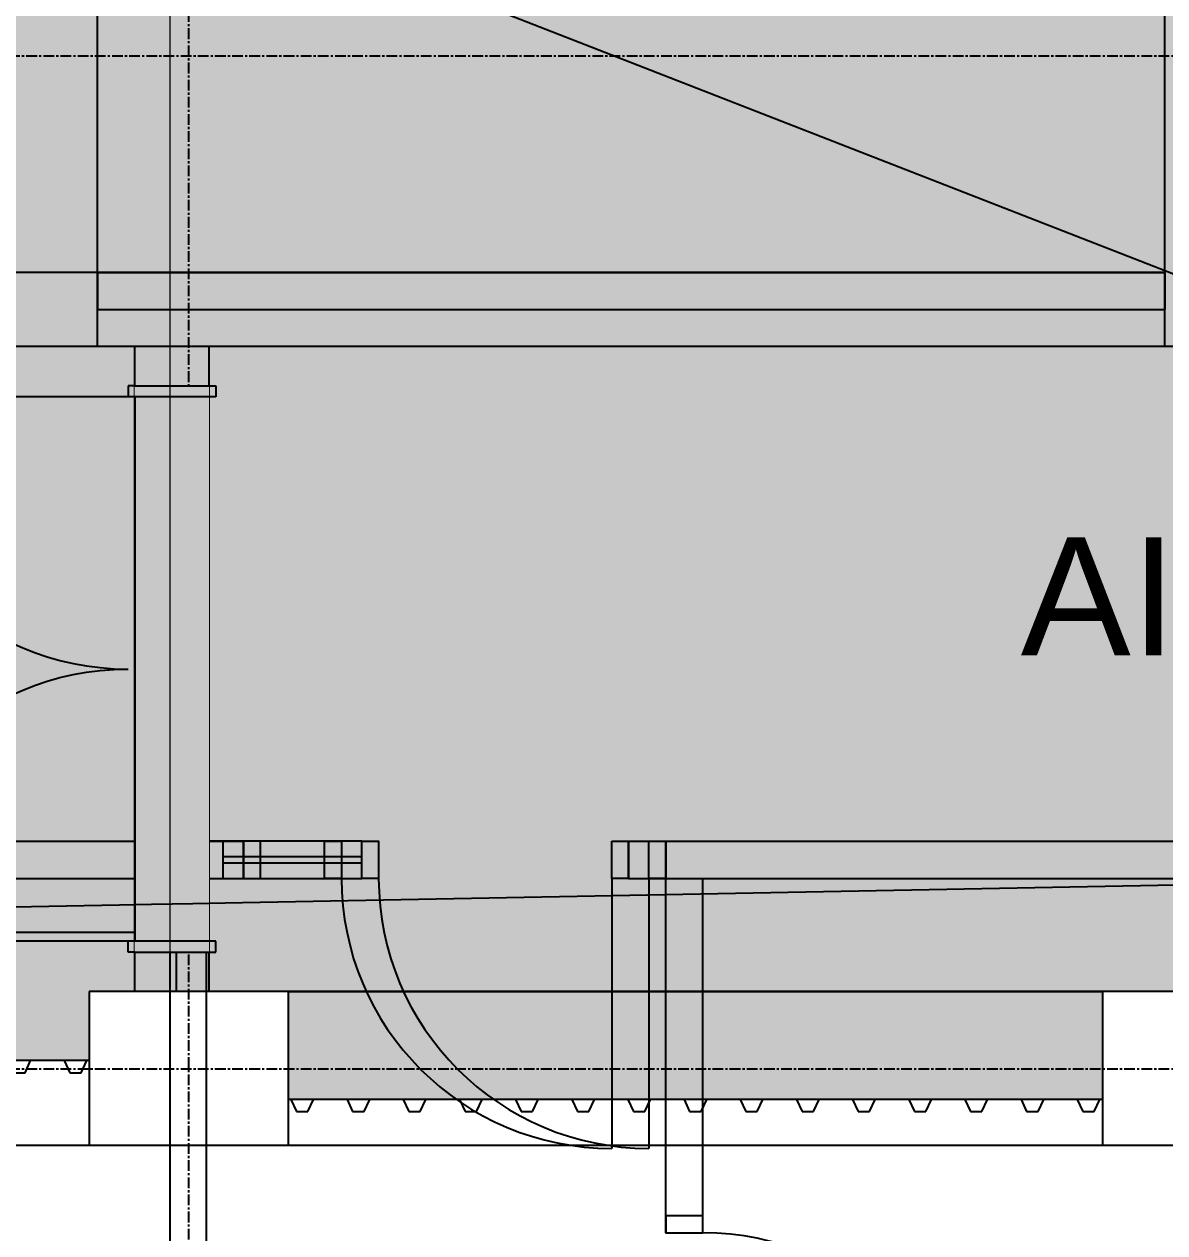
# Model space of a CAD drawing. Header units: millimetres. Extents: x -27283 to 30143, y -18440 to 22926.
# Drawn here: x 2980 to 6357, y -5709 to -2129 of the extents above; entities that cross this region are included whole.
import ezdxf
from ezdxf.enums import TextEntityAlignment as Align

# ---------------------------------------------------------------- set-up
doc = ezdxf.new("R2010")
doc.units = ezdxf.units.MM
doc.set_wipeout_variables(frame=1)
doc.linetypes.add('PCENTRE', pattern=[50.8, 31.75, -6.35, 6.35, -6.35])
doc.linetypes.add('PCENTRE2', pattern=[28.575, 19.05, -3.175, 3.175, -3.175])
for name, color, linetype in [('11th Floor - Structural Members', 7, 'Continuous'), ('11th Floor - Walls', 7, 'Continuous'), ('Boundaries_and_building_grids', 140, 'PCENTRE2'), ('Lift Motor Room Roof - Hatch', 7, 'Continuous'), ('Lift Motor Room Roof - Roofs', 7, 'Continuous'), ('Lift Motor Room Roof - Structural Members', 7, 'Continuous'), ('Lift Motor Room Roof - Walls', 7, 'Continuous'), ('Roof - General', 7, 'Continuous'), ('Roof - Structural Members', 7, 'Continuous'), ('Roof - Text and Leaders', 7, 'Continuous'), ('Roof - Walls', 7, 'Continuous'), ('Sixth Floor - Doors Windows and Openings', 7, 'Continuous'), ('Sixth Floor - General', 7, 'Continuous'), ('Sixth Floor - Structural Members', 7, 'Continuous'), ('Sixth Floor - Walls', 7, 'Continuous'), ('Tenth Floor - Doors Windows and Openings', 7, 'Continuous'), ('Tenth Floor - Structural Members', 7, 'Continuous'), ('Tenth Floor - Walls', 7, 'Continuous')]:
    doc.layers.add(name, color=color, linetype=linetype)
doc.styles.add('_ArchAttributes', font='arial.ttf')
doc.styles.add('Arial1', font='arial.ttf')
pattern_1 = [(45, (-3357.2, 4224.77), (-168.38, 168.38), []), (45, (-3244.94, 4224.77), (-168.38, 168.38), [])]
pattern_2 = [(90, (0, 0), (-25, 2e-15), [0.25, -199.75]), (90, (0.98, 2.5), (-25, 2e-15), [0.25, -199.75]), (90, (1.955, 5), (-25, 2e-15), [0.25, -199.75]), (90, (2.917, 7.5), (-25, 2e-15), [0.25, -199.75]), (90, (3.862, 10), (-25, 2e-15), [0.25, -199.75]), (90, (4.782, 12.5), (-25, 2e-15), [0.25, -199.75]), (90, (5.675, 15), (-25, 2e-15), [0.25, -199.75]), (90, (6.53, 17.5), (-25, 2e-15), [0.25, -199.75]), (90, (7.348, 20), (-25, 2e-15), [0.25, -199.75]), (90, (8.117, 22.5), (-25, 2e-15), [0.25, -199.75]), (90, (8.84, 25), (-25, 2e-15), [0.25, -199.75]), (90, (9.505, 27.5), (-25, 2e-15), [0.25, -199.75]), (90, (10.113, 30), (-25, 2e-15), [0.25, -199.75]), (90, (10.658, 32.5), (-25, 2e-15), [0.25, -199.75]), (90, (11.137, 35), (-25, 2e-15), [0.25, -199.75]), (90, (11.547, 37.5), (-25, 2e-15), [0.25, -199.75]), (90, (11.887, 40), (-25, 2e-15), [0.25, -199.75]), (90, (12.155, 42.5), (-25, 2e-15), [0.25, -199.75]), (90, (12.345, 45), (-25, 2e-15), [0.25, -199.75]), (90, (12.463, 47.5), (-25, 2e-15), [0.25, -199.75]), (90, (12.5, 50), (-25, 2e-15), [0.25, -199.75]), (90, (0.98, 97.5), (-25, 2e-15), [0.25, -199.75]), (90, (1.955, 95), (-25, 2e-15), [0.25, -199.75]), (90, (2.917, 92.5), (-25, 2e-15), [0.25, -199.75]), (90, (3.862, 90), (-25, 2e-15), [0.25, -199.75]), (90, (4.782, 87.5), (-25, 2e-15), [0.25, -199.75]), (90, (5.675, 85), (-25, 2e-15), [0.25, -199.75]), (90, (6.53, 82.5), (-25, 2e-15), [0.25, -199.75]), (90, (7.348, 80), (-25, 2e-15), [0.25, -199.75]), (90, (8.117, 77.5), (-25, 2e-15), [0.25, -199.75]), (90, (8.84, 75), (-25, 2e-15), [0.25, -199.75]), (90, (9.505, 72.5), (-25, 2e-15), [0.25, -199.75]), (90, (10.113, 70), (-25, 2e-15), [0.25, -199.75]), (90, (10.658, 67.5), (-25, 2e-15), [0.25, -199.75]), (90, (11.137, 65), (-25, 2e-15), [0.25, -199.75]), (90, (11.547, 62.5), (-25, 2e-15), [0.25, -199.75]), (90, (11.887, 60), (-25, 2e-15), [0.25, -199.75]), (90, (12.155, 57.5), (-25, 2e-15), [0.25, -199.75]), (90, (12.345, 55), (-25, 2e-15), [0.25, -199.75]), (90, (12.463, 52.5), (-25, 2e-15), [0.25, -199.75]), (90, (-0.98, 102.5), (-25, 2e-15), [0.25, -199.75]), (90, (-1.955, 105), (-25, 2e-15), [0.25, -199.75]), (90, (-2.917, 107.5), (-25, 2e-15), [0.25, -199.75]), (90, (-3.862, 110), (-25, 2e-15), [0.25, -199.75]), (90, (-4.782, 112.5), (-25, 2e-15), [0.25, -199.75]), (90, (-5.675, 115), (-25, 2e-15), [0.25, -199.75]), (90, (-6.53, 117.5), (-25, 2e-15), [0.25, -199.75]), (90, (-7.348, 120), (-25, 2e-15), [0.25, -199.75]), (90, (-8.117, 122.5), (-25, 2e-15), [0.25, -199.75]), (90, (-8.84, 125), (-25, 2e-15), [0.25, -199.75]), (90, (-9.505, 127.5), (-25, 2e-15), [0.25, -199.75]), (90, (-10.113, 130), (-25, 2e-15), [0.25, -199.75]), (90, (-10.658, 132.5), (-25, 2e-15), [0.25, -199.75]), (90, (-11.137, 135), (-25, 2e-15), [0.25, -199.75]), (90, (-11.547, 137.5), (-25, 2e-15), [0.25, -199.75]), (90, (-11.887, 140), (-25, 2e-15), [0.25, -199.75]), (90, (-12.155, 142.5), (-25, 2e-15), [0.25, -199.75]), (90, (-12.345, 145), (-25, 2e-15), [0.25, -199.75]), (90, (-12.463, 147.5), (-25, 2e-15), [0.25, -199.75]), (90, (-12.5, 150), (-25, 2e-15), [0.25, -199.75]), (90, (-0.98, 197.5), (-25, 2e-15), [0.25, -199.75]), (90, (-1.955, 195), (-25, 2e-15), [0.25, -199.75]), (90, (-2.917, 192.5), (-25, 2e-15), [0.25, -199.75]), (90, (-3.862, 190), (-25, 2e-15), [0.25, -199.75]), (90, (-4.782, 187.5), (-25, 2e-15), [0.25, -199.75]), (90, (-5.675, 185), (-25, 2e-15), [0.25, -199.75]), (90, (-6.53, 182.5), (-25, 2e-15), [0.25, -199.75]), (90, (-7.348, 180), (-25, 2e-15), [0.25, -199.75]), (90, (-8.117, 177.5), (-25, 2e-15), [0.25, -199.75]), (90, (-8.84, 175), (-25, 2e-15), [0.25, -199.75]), (90, (-9.505, 172.5), (-25, 2e-15), [0.25, -199.75]), (90, (-10.113, 170), (-25, 2e-15), [0.25, -199.75]), (90, (-10.658, 167.5), (-25, 2e-15), [0.25, -199.75]), (90, (-11.137, 165), (-25, 2e-15), [0.25, -199.75]), (90, (-11.547, 162.5), (-25, 2e-15), [0.25, -199.75]), (90, (-11.887, 160), (-25, 2e-15), [0.25, -199.75]), (90, (-12.155, 157.5), (-25, 2e-15), [0.25, -199.75]), (90, (-12.345, 155), (-25, 2e-15), [0.25, -199.75]), (90, (-12.463, 152.5), (-25, 2e-15), [0.25, -199.75]), (90, (0, 100), (-25, 2e-15), [0.25, -199.75])]

# ---------------------------------------------------------------- blocks, each defined once
blk = doc.blocks.new('Door1')
at = {"layer": 'Roof - General', "color": 2, "linetype": 'Continuous', "lineweight": -3}
for p, q in [((-20, 838.5), (-20, 806.5)), ((240, 838.5), (240, 806.5)), ((-20, 806.5), (-826.5, 806.5)), ((-20, -806.5), (-826.5, -806.5)), ((-20, -838.5), (-20, -806.5)), ((240, -838.5), (240, -806.5))]:
    blk.add_line(p, q, dxfattribs=at)
blk.add_arc((-20, 806.5), 806.5, 180, 270, dxfattribs=at)
at = {"layer": 'Roof - General', "color": 2, "linetype": 'Continuous', "lineweight": -3, "extrusion": (0, 0, -1)}
blk.add_arc((20, -806.5), 806.5, 0, 90, dxfattribs=at)
at = {"layer": 'Roof - General', "color": 3, "linetype": 'Continuous', "lineweight": -3, "style": '_ArchAttributes', "flags": 1}
for tag, p in [('Elevation Symbol', (110, 0)), ('Head Height', (110, 0)), ('Reference', (111.5, 0, 286)), ('Height', (110, 0)), ('Width', (110, 0)), ('Type', (110, 0))]:
    blk.add_attdef(tag, text='', height=50, dxfattribs=at).set_placement(p, align=Align.MIDDLE_CENTER)
at = {"color": 9, "linetype": 'Continuous', "lineweight": -3}
blk.add_wipeout([(0, 838.5), (0, -838.5), (220, -838.5), (220, 838.5)], dxfattribs=at).dxf.layer = 'Roof - General'
at = {"linetype": 'Continuous', "lineweight": -3}
h = blk.add_hatch(dxfattribs=at)
h.set_pattern_fill('ANSI32', color=12, scale=25)
h.set_pattern_definition(pattern_1)
h.paths.add_polyline_path([(220, 838.5), (0, 838.5), (0, 838.5)])
h = blk.add_hatch(dxfattribs=at)
h.set_pattern_fill('ANSI32', color=12, scale=25)
h.set_pattern_definition(pattern_1)
h.paths.add_polyline_path([(220, -838.5), (0, -838.5), (0, -838.5)])
at = {"layer": 'Roof - General', "color": 2, "linetype": 'Continuous', "lineweight": -3}
for p, q in [((0, 838.5), (-20, 838.5)), ((220, 838.5), (240, 838.5)), ((240, 806.5), (-20, 806.5)), ((240, -806.5), (-20, -806.5)), ((0, -838.5), (-20, -838.5)), ((220, -838.5), (240, -838.5))]:
    blk.add_line(p, q, dxfattribs=at)
at = {"layer": 'Roof - General', "color": 3, "linetype": 'Continuous', "lineweight": -3}
for p, q in [((0, 838.5), (220, 838.5)), ((0, -838.5), (220, -838.5))]:
    blk.add_line(p, q, dxfattribs=at)
at = {"layer": 'Roof - General', "color": 1, "linetype": 'Continuous', "lineweight": -3}
blk.add_line((0, 806.5), (0, -806.5), dxfattribs=at)

msp = doc.modelspace()

# ---------------------------------------------------------------- hatches: boundary and pattern name
at = {"layer": 'Lift Motor Room Roof - Hatch', "linetype": 'Continuous', "lineweight": -3}
h = msp.add_hatch(dxfattribs=at)
h.set_pattern_fill('GENERAL', color=8, scale=25, style=0)
h.set_pattern_definition(pattern_2)
h.paths.add_polyline_path([(-5237.8, -5199.3), (-5237.8, -4994.3), (-5495.3, -4994.3), (-5495.3, -4819.3), (3429.7, -4819.3), (3429.7, -4994.3), (3172.2, -4994.3), (3172.2, -5199.3), (762.2, -5199.3), (762.2, -4994.3), (172.2, -4994.3), (172.2, -5199.3), (-2237.8, -5199.3), (-2237.8, -4994.3), (-2827.8, -4994.3), (-2827.8, -5199.3)])
h = msp.add_hatch(dxfattribs=at)
h.set_pattern_fill('GENERAL', color=8, scale=25, style=0)
h.set_pattern_definition(pattern_2)
h.paths.add_polyline_path([(3762.2, -4994.3), (3762.2, -5314.3), (6172.2, -5314.3), (6172.2, -4994.3)])

# ---------------------------------------------------------------- linework, layer by layer
at = {"layer": '11th Floor - Structural Members', "color": 5, "linetype": 'Continuous'}
for q in [(3197.2, 3135.7, 37950), (2977.2, -3084.3, 37950)]:
    msp.add_line((3197.2, -3084.3, 37950), q, dxfattribs=at)
at = {"layer": '11th Floor - Structural Members', "color": 5, "linetype": 'Continuous', "lineweight": -3, "elevation": 37950}
msp.add_lwpolyline([(6357.2, -3084.3), (6357.2, 3135.7), (6577.2, 3135.7), (6577.2, -3084.3)], close=True, dxfattribs=at)
at = {"layer": '11th Floor - Walls', "color": 2, "linetype": 'Continuous', "elevation": 37950}
for points in [[(3197.2, -2864.3), (3197.2, -2974.3), (6357.2, -2974.3)], [(3197.2, -2864.3), (6357.2, -2864.3), (6357.2, -2974.3)]]:
    msp.add_lwpolyline(points, dxfattribs=at)
at = {"layer": 'Boundaries_and_building_grids', "color": 140, "linetype": 'PCENTRE', "lineweight": -3}
for p, q in [((3467.2, -11774.3), (3467.2, 11825.7)), ((25217.2, -2224.3), (-27282.8, -2224.3)), ((25217.2, -5224.3), (-27282.8, -5224.3))]:
    msp.add_line(p, q, dxfattribs=at)
at = {"layer": 'Lift Motor Room Roof - Roofs', "color": 1, "linetype": 'Continuous', "lineweight": -3}
msp.add_line((-1032.8, 25.7, 46830), (10802.2, -4594.3, 46830), dxfattribs=at)
at = {"layer": 'Lift Motor Room Roof - Roofs', "color": 3, "linetype": 'Continuous', "lineweight": -3}
for p, q in [((3429.7, -4819.3, 46830), (-5495.3, -4819.3, 46830)), ((3429.7, -4819.3, 46830), (3429.7, -4994.3, 46830)), ((12257.2, -4994.3, 46830), (3429.7, -4994.3, 46830))]:
    msp.add_line(p, q, dxfattribs=at)
at = {"layer": 'Lift Motor Room Roof - Roofs', "color": 4, "linetype": 'Continuous', "lineweight": -3}
for p, q in [((3172.2, -5199.3, 46830), (762.2, -5199.3, 46830)), ((6172.2, -5314.3, 46830), (3762.2, -5314.3, 46830))]:
    msp.add_line(p, q, dxfattribs=at)
at = {"layer": 'Lift Motor Room Roof - Structural Members', "color": 5, "linetype": 'Continuous', "lineweight": -3, "elevation": 46830}
for points in [[(3172.2, -4994.3), (3172.2, -5449.3), (3762.2, -5449.3), (3762.2, -4994.3)], [(6172.2, -4994.3), (6172.2, -5449.3), (6762.2, -5449.3), (6762.2, -4994.3)]]:
    msp.add_lwpolyline(points, close=True, dxfattribs=at)
at = {"layer": 'Lift Motor Room Roof - Walls', "color": 1, "linetype": 'Continuous'}
for p, q in [((2982.1, -5235.2, 46830), (2998.5, -5199.3, 46830)), ((3097.9, -5199.3, 46830), (2998.5, -5199.3, 46830)), ((3097.9, -5199.3, 46830), (3114.4, -5235.2, 46830)), ((3148.4, -5235.2, 46830), (3164.9, -5199.3, 46830)), ((3172.2, -5199.3, 46830), (3164.9, -5199.3, 46830)), ((2948.1, -5235.2, 46830), (2982.1, -5235.2, 46830)), ((3114.4, -5235.2, 46830), (3148.4, -5235.2, 46830)), ((3769.5, -5314.3, 46830), (3762.2, -5314.3, 46830)), ((3769.5, -5314.3, 46830), (3786, -5350.2, 46830)), ((3820, -5350.2, 46830), (3836.4, -5314.3, 46830)), ((3935.8, -5314.3, 46830), (3836.4, -5314.3, 46830)), ((3935.8, -5314.3, 46830), (3952.3, -5350.2, 46830)), ((3986.3, -5350.2, 46830), (4002.8, -5314.3, 46830)), ((4102.2, -5314.3, 46830), (4002.8, -5314.3, 46830)), ((4102.2, -5314.3, 46830), (4118.6, -5350.2, 46830)), ((4152.6, -5350.2, 46830), (4169.1, -5314.3, 46830)), ((4268.5, -5314.3, 46830), (4169.1, -5314.3, 46830)), ((4268.5, -5314.3, 46830), (4285, -5350.2, 46830)), ((4318.9, -5350.2, 46830), (4335.4, -5314.3, 46830)), ((4434.8, -5314.3, 46830), (4335.4, -5314.3, 46830)), ((4434.8, -5314.3, 46830), (4451.3, -5350.2, 46830)), ((4485.2, -5350.2, 46830), (4501.7, -5314.3, 46830)), ((4601.1, -5314.3, 46830), (4501.7, -5314.3, 46830)), ((4601.1, -5314.3, 46830), (4617.6, -5350.2, 46830)), ((4651.5, -5350.2, 46830), (4668, -5314.3, 46830)), ((4767.4, -5314.3, 46830), (4668, -5314.3, 46830)), ((4767.4, -5314.3, 46830), (4783.9, -5350.2, 46830)), ((4817.8, -5350.2, 46830), (4834.3, -5314.3, 46830)), ((4933.7, -5314.3, 46830), (4834.3, -5314.3, 46830)), ((4933.7, -5314.3, 46830), (4950.2, -5350.2, 46830)), ((4984.2, -5350.2, 46830), (5000.7, -5314.3, 46830)), ((5100.1, -5314.3, 46830), (5000.7, -5314.3, 46830)), ((5100.1, -5314.3, 46830), (5116.5, -5350.2, 46830)), ((5150.5, -5350.2, 46830), (5167, -5314.3, 46830)), ((5266.4, -5314.3, 46830), (5167, -5314.3, 46830)), ((5266.4, -5314.3, 46830), (5282.9, -5350.2, 46830)), ((5316.8, -5350.2, 46830), (5333.3, -5314.3, 46830)), ((5432.7, -5314.3, 46830), (5333.3, -5314.3, 46830)), ((5432.7, -5314.3, 46830), (5449.2, -5350.2, 46830)), ((5483.1, -5350.2, 46830), (5499.6, -5314.3, 46830)), ((5599, -5314.3, 46830), (5499.6, -5314.3, 46830)), ((5599, -5314.3, 46830), (5615.5, -5350.2, 46830)), ((5649.4, -5350.2, 46830), (5665.9, -5314.3, 46830)), ((5765.3, -5314.3, 46830), (5665.9, -5314.3, 46830)), ((5765.3, -5314.3, 46830), (5781.8, -5350.2, 46830)), ((5815.7, -5350.2, 46830), (5832.2, -5314.3, 46830)), ((5931.6, -5314.3, 46830), (5832.2, -5314.3, 46830)), ((5931.6, -5314.3, 46830), (5948.1, -5350.2, 46830)), ((5982.1, -5350.2, 46830), (5998.5, -5314.3, 46830)), ((6097.9, -5314.3, 46830), (5998.5, -5314.3, 46830)), ((6097.9, -5314.3, 46830), (6114.4, -5350.2, 46830)), ((6148.4, -5350.2, 46830), (6164.9, -5314.3, 46830)), ((6172.2, -5314.3, 46830), (6164.9, -5314.3, 46830)), ((3786, -5350.2, 46830), (3820, -5350.2, 46830)), ((3952.3, -5350.2, 46830), (3986.3, -5350.2, 46830)), ((4118.6, -5350.2, 46830), (4152.6, -5350.2, 46830)), ((4285, -5350.2, 46830), (4318.9, -5350.2, 46830)), ((4451.3, -5350.2, 46830), (4485.2, -5350.2, 46830)), ((4617.6, -5350.2, 46830), (4651.5, -5350.2, 46830)), ((4783.9, -5350.2, 46830), (4817.8, -5350.2, 46830)), ((4950.2, -5350.2, 46830), (4984.2, -5350.2, 46830)), ((5116.5, -5350.2, 46830), (5150.5, -5350.2, 46830)), ((5282.9, -5350.2, 46830), (5316.8, -5350.2, 46830)), ((5449.2, -5350.2, 46830), (5483.1, -5350.2, 46830)), ((5615.5, -5350.2, 46830), (5649.4, -5350.2, 46830)), ((5781.8, -5350.2, 46830), (5815.7, -5350.2, 46830)), ((5948.1, -5350.2, 46830), (5982.1, -5350.2, 46830)), ((6114.4, -5350.2, 46830), (6148.4, -5350.2, 46830))]:
    msp.add_line(p, q, dxfattribs=at)
at = {"layer": 'Lift Motor Room Roof - Walls', "color": 2, "linetype": 'Continuous', "elevation": 46830}
msp.add_lwpolyline([(-14777.8, 5500.7), (-14777.8, -5449.3), (12712.2, -5449.3), (12712.2, 5500.7)], close=True, dxfattribs=at)
at = {"layer": 'Roof - Structural Members', "color": 5, "linetype": 'Continuous', "lineweight": -3, "elevation": 42250}
for points in [[(3172.2, -4994.3), (3172.2, -5449.3), (3762.2, -5449.3), (3762.2, -4994.3)], [(6172.2, -4994.3), (6172.2, -5449.3), (6762.2, -5449.3), (6762.2, -4994.3)]]:
    msp.add_lwpolyline(points, close=True, dxfattribs=at)
at = {"layer": 'Roof - Walls', "color": 3, "linetype": 'Continuous', "lineweight": -3}
for p, q in [((6357.2, -2864.3, 42250), (-5042.8, -2864.3, 42250)), ((6577.2, -3084.3, 42250), (-5372.8, -3084.3, 42250))]:
    msp.add_line(p, q, dxfattribs=at)
at = {"layer": 'Roof - Walls', "color": 3, "linetype": 'Continuous'}
for p, q in [((3307.2, -4994.3, 42250), (3307.2, -3084.3, 42250)), ((3527.2, -4994.3, 42250), (3527.2, -3084.3, 42250)), ((3762.2, -4994.3, 42250), (6172.2, -4994.3, 42250)), ((6172.2, -5314.3, 42250), (3762.2, -5314.3, 42250))]:
    msp.add_line(p, q, dxfattribs=at)
at = {"layer": 'Roof - Walls', "color": 1, "linetype": 'Continuous'}
for p, q in [((3769.5, -5314.3, 42250), (3762.2, -5314.3, 42250)), ((3769.5, -5314.3, 42250), (3786, -5350.2, 42250)), ((3820, -5350.2, 42250), (3836.4, -5314.3, 42250)), ((3935.8, -5314.3, 42250), (3836.4, -5314.3, 42250)), ((3935.8, -5314.3, 42250), (3952.3, -5350.2, 42250)), ((3986.3, -5350.2, 42250), (4002.8, -5314.3, 42250)), ((4102.2, -5314.3, 42250), (4002.8, -5314.3, 42250)), ((4102.2, -5314.3, 42250), (4118.6, -5350.2, 42250)), ((4152.6, -5350.2, 42250), (4169.1, -5314.3, 42250)), ((4268.5, -5314.3, 42250), (4169.1, -5314.3, 42250)), ((4268.5, -5314.3, 42250), (4285, -5350.2, 42250)), ((4318.9, -5350.2, 42250), (4335.4, -5314.3, 42250)), ((4434.8, -5314.3, 42250), (4335.4, -5314.3, 42250)), ((4434.8, -5314.3, 42250), (4451.3, -5350.2, 42250)), ((4485.2, -5350.2, 42250), (4501.7, -5314.3, 42250)), ((4601.1, -5314.3, 42250), (4501.7, -5314.3, 42250)), ((4601.1, -5314.3, 42250), (4617.6, -5350.2, 42250)), ((4651.5, -5350.2, 42250), (4668, -5314.3, 42250)), ((4767.4, -5314.3, 42250), (4668, -5314.3, 42250)), ((4767.4, -5314.3, 42250), (4783.9, -5350.2, 42250)), ((4817.8, -5350.2, 42250), (4834.3, -5314.3, 42250)), ((4933.7, -5314.3, 42250), (4834.3, -5314.3, 42250)), ((4933.7, -5314.3, 42250), (4950.2, -5350.2, 42250)), ((4984.2, -5350.2, 42250), (5000.7, -5314.3, 42250)), ((5100.1, -5314.3, 42250), (5000.7, -5314.3, 42250)), ((5100.1, -5314.3, 42250), (5116.5, -5350.2, 42250)), ((5150.5, -5350.2, 42250), (5167, -5314.3, 42250)), ((5266.4, -5314.3, 42250), (5167, -5314.3, 42250)), ((5266.4, -5314.3, 42250), (5282.9, -5350.2, 42250)), ((5316.8, -5350.2, 42250), (5333.3, -5314.3, 42250)), ((5432.7, -5314.3, 42250), (5333.3, -5314.3, 42250)), ((5432.7, -5314.3, 42250), (5449.2, -5350.2, 42250)), ((5483.1, -5350.2, 42250), (5499.6, -5314.3, 42250)), ((5599, -5314.3, 42250), (5499.6, -5314.3, 42250)), ((5599, -5314.3, 42250), (5615.5, -5350.2, 42250)), ((5649.4, -5350.2, 42250), (5665.9, -5314.3, 42250)), ((5765.3, -5314.3, 42250), (5665.9, -5314.3, 42250)), ((5765.3, -5314.3, 42250), (5781.8, -5350.2, 42250)), ((5815.7, -5350.2, 42250), (5832.2, -5314.3, 42250)), ((5931.6, -5314.3, 42250), (5832.2, -5314.3, 42250)), ((5931.6, -5314.3, 42250), (5948.1, -5350.2, 42250)), ((5982.1, -5350.2, 42250), (5998.5, -5314.3, 42250)), ((6097.9, -5314.3, 42250), (5998.5, -5314.3, 42250)), ((6097.9, -5314.3, 42250), (6114.4, -5350.2, 42250)), ((6148.4, -5350.2, 42250), (6164.9, -5314.3, 42250)), ((6172.2, -5314.3, 42250), (6164.9, -5314.3, 42250)), ((3786, -5350.2, 42250), (3820, -5350.2, 42250)), ((3952.3, -5350.2, 42250), (3986.3, -5350.2, 42250)), ((4118.6, -5350.2, 42250), (4152.6, -5350.2, 42250)), ((4285, -5350.2, 42250), (4318.9, -5350.2, 42250)), ((4451.3, -5350.2, 42250), (4485.2, -5350.2, 42250)), ((4617.6, -5350.2, 42250), (4651.5, -5350.2, 42250)), ((4783.9, -5350.2, 42250), (4817.8, -5350.2, 42250)), ((4950.2, -5350.2, 42250), (4984.2, -5350.2, 42250)), ((5116.5, -5350.2, 42250), (5150.5, -5350.2, 42250)), ((5282.9, -5350.2, 42250), (5316.8, -5350.2, 42250)), ((5449.2, -5350.2, 42250), (5483.1, -5350.2, 42250)), ((5615.5, -5350.2, 42250), (5649.4, -5350.2, 42250)), ((5781.8, -5350.2, 42250), (5815.7, -5350.2, 42250)), ((5948.1, -5350.2, 42250), (5982.1, -5350.2, 42250)), ((6114.4, -5350.2, 42250), (6148.4, -5350.2, 42250))]:
    msp.add_line(p, q, dxfattribs=at)
at = {"layer": 'Sixth Floor - Doors Windows and Openings', "color": 1, "linetype": 'Continuous', "lineweight": -3}
for p, q in [((3979.3, -4549.3, 20700), (3679.3, -4549.3, 20700)), ((3679.3, -4594.3, 20700), (3979.3, -4594.3, 20700)), ((3979.3, -4614.3, 20700), (3679.3, -4614.3, 20700)), ((3679.3, -4659.3, 20700), (3979.3, -4659.3, 20700)), ((4829.3, -4659.3, 20700), (4829.3, -5459.3, 20700))]:
    msp.add_line(p, q, dxfattribs=at)
at = {"layer": 'Sixth Floor - Doors Windows and Openings', "color": 1, "linetype": 'Continuous', "lineweight": -3, "elevation": 20700}
for points in [[(3679.3, -4659.3), (3679.3, -4549.3), (3629.3, -4549.3), (3629.3, -4659.3), (3679.3, -4659.3)], [(3979.3, -4549.3), (4029.3, -4549.3), (4029.3, -4659.3), (3979.3, -4659.3), (3979.3, -4549.3)], [(4829.3, -4549.3), (4879.3, -4549.3), (4879.3, -4659.3), (4829.3, -4659.3), (4829.3, -4549.3)]]:
    msp.add_lwpolyline(points, dxfattribs=at)
at = {"layer": 'Sixth Floor - Doors Windows and Openings', "color": 1, "linetype": 'Continuous', "lineweight": -3}
msp.add_arc((4829.3, -4659.3, 20700), 800, 180, 270, dxfattribs=at)
at = {"layer": 'Sixth Floor - Structural Members', "color": 5, "linetype": 'Continuous', "lineweight": -3}
for q in [(3197.2, 3135.7, 20700), (2977.2, -3084.3, 20700)]:
    msp.add_line((3197.2, -3084.3, 20700), q, dxfattribs=at)
at = {"layer": 'Sixth Floor - Structural Members', "color": 5, "linetype": 'Continuous', "lineweight": -3, "elevation": 20700}
msp.add_lwpolyline([(6357.2, -3084.3), (6357.2, 3135.7), (6577.2, 3135.7), (6577.2, -3084.3)], close=True, dxfattribs=at)
at = {"layer": 'Sixth Floor - Walls', "color": 3, "linetype": 'Continuous', "lineweight": -3}
for p, q in [((6357.2, -2864.3, 20700), (3197.2, -2864.3, 20700)), ((3197.2, -3084.3, 20700), (3197.2, -2864.3, 20700)), ((6357.2, -3084.3, 20700), (6357.2, -2864.3, 20700)), ((6357.2, -3084.3, 20700), (3197.2, -3084.3, 20700))]:
    msp.add_line(p, q, dxfattribs=at)
at = {"layer": 'Sixth Floor - Walls', "color": 2, "linetype": 'Continuous', "lineweight": -3}
for p, q in [((1835.1, -4549.3, 20700), (3629.3, -4549.3, 20700)), ((3629.3, -4659.3, 20700), (3629.3, -4549.3, 20700)), ((4879.3, -4659.3, 20700), (4879.3, -4549.3, 20700)), ((4879.3, -4549.3, 20700), (6641.6, -4549.3, 20700)), ((1835.1, -4659.3, 20700), (3412.2, -4659.3, 20700)), ((3412.2, -9524.3, 20700), (3412.2, -4659.3, 20700)), ((3519.3, -9524.3, 20700), (3519.3, -4659.3, 20700)), ((3519.3, -4659.3, 20700), (3629.3, -4659.3, 20700)), ((4879.3, -4659.3, 20700), (6412.2, -4659.3, 20700))]:
    msp.add_line(p, q, dxfattribs=at)
at = {"layer": 'Tenth Floor - Doors Windows and Openings', "color": 1, "linetype": 'Continuous', "lineweight": -3}
for p, q in [((3869.3, -4549.3, 34500), (3569.3, -4549.3, 34500)), ((3569.3, -4594.3, 34500), (3869.3, -4594.3, 34500)), ((3869.3, -4614.3, 34500), (3569.3, -4614.3, 34500)), ((3569.3, -4659.3, 34500), (3869.3, -4659.3, 34500)), ((4719.3, -4659.3, 34500), (4719.3, -5459.3, 34500))]:
    msp.add_line(p, q, dxfattribs=at)
at = {"layer": 'Tenth Floor - Doors Windows and Openings', "color": 1, "linetype": 'Continuous', "lineweight": -3, "elevation": 34500}
for points in [[(3569.3, -4659.3), (3569.3, -4549.3), (3519.3, -4549.3), (3519.3, -4659.3), (3569.3, -4659.3)], [(3869.3, -4549.3), (3919.3, -4549.3), (3919.3, -4659.3), (3869.3, -4659.3), (3869.3, -4549.3)], [(4719.3, -4549.3), (4769.3, -4549.3), (4769.3, -4659.3), (4719.3, -4659.3), (4719.3, -4549.3)], [(4879.3, -5659.3), (4879.3, -5709.3), (4989.3, -5709.3), (4989.3, -5659.3), (4879.3, -5659.3)]]:
    msp.add_lwpolyline(points, dxfattribs=at)
at = {"layer": 'Tenth Floor - Doors Windows and Openings', "color": 1, "linetype": 'Continuous', "lineweight": -3}
for centre, start, end in [((4719.3, -4659.3, 34500), 180, 270), ((4989.3, -6509.3, 34500), 0, 90)]:
    msp.add_arc(centre, 800, start, end, dxfattribs=at)
at = {"layer": 'Tenth Floor - Structural Members', "color": 5, "linetype": 'Continuous'}
for p, q in [((3197.2, -3084.3, 34500), (3197.2, 3135.7, 34500)), ((6357.2, -3084.3, 34500), (6357.2, 3135.7, 34500)), ((3197.2, -3084.3, 34500), (2977.2, -3084.3, 34500)), ((6577.2, -3084.3, 34500), (6357.2, -3084.3, 34500))]:
    msp.add_line(p, q, dxfattribs=at)
at = {"layer": 'Tenth Floor - Walls', "color": 3, "linetype": 'Continuous'}
for p, q in [((6357.2, -2864.3, 34500), (3197.2, -2864.3, 34500)), ((3197.2, -3084.3, 34500), (3197.2, -2864.3, 34500)), ((6357.2, -3084.3, 34500), (6357.2, -2864.3, 34500)), ((6357.2, -3084.3, 34500), (3197.2, -3084.3, 34500))]:
    msp.add_line(p, q, dxfattribs=at)
at = {"layer": 'Tenth Floor - Walls', "color": 2, "linetype": 'Continuous', "lineweight": -3}
for p, q in [((1835.1, -4549.3, 34500), (3519.3, -4549.3, 34500)), ((3519.3, -4659.3, 34500), (3519.3, -4549.3, 34500)), ((4769.3, -4659.3, 34500), (4769.3, -4549.3, 34500)), ((4769.3, -4549.3, 34500), (6531.6, -4549.3, 34500)), ((2055.1, -4659.3, 34500), (3519.3, -4659.3, 34500)), ((4769.3, -4659.3, 34500), (6531.6, -4659.3, 34500)), ((4879.3, -5709.3, 34500), (4879.3, -4659.3, 34500)), ((4989.3, -5709.3, 34500), (4989.3, -4659.3, 34500))]:
    msp.add_line(p, q, dxfattribs=at)

# ---------------------------------------------------------------- texts
at = {"layer": 'Roof - Text and Leaders', "color": 1, "linetype": 'Continuous', "insert": (5930.3, -4003.9, 42250), "char_height": 350, "attachment_point": 7, "style": 'Arial1'}
msp.add_mtext('AIR CONDITIONING PLANT', dxfattribs=at)

# ---------------------------------------------------------------- next in the draw order: block references
at = {"layer": 'Roof - General', "color": 3, "linetype": 'Continuous', "lineweight": -3}
msp.add_blockref('Door1', (3307.2, -4039.3, 42250), dxfattribs=at)

# ---------------------------------------------------------------- next in the draw order: hatches: boundary and pattern name
at = {"layer": 'Lift Motor Room Roof - Hatch', "linetype": 'Continuous', "lineweight": -3}
h = msp.add_hatch(dxfattribs=at)
h.set_pattern_fill('ANGLE', color=8, scale=45, style=0)
h.set_pattern_definition([(0, (0, 0), (0, 314.325), [228.6, -85.725]), (90, (0, 0), (-314.325, 2e-14), [228.6, -85.725])])
h.paths.add_polyline_path([(-14322.8, 5045.7), (12257.2, 5045.7), (12257.2, -4994.3), (-14322.8, -4994.3)])
h.paths.add_polyline_path([(-13222.8, 135.7), (-13222.8, -3084.3), (-11422.8, -3084.3), (-11422.8, 135.7)])
h.paths.add_polyline_path([(122.2, -2904.3), (122.2, -4034.3), (1397.2, -4034.3), (1397.2, -2904.3)])

# ---------------------------------------------------------------- next in the draw order: linework, layer by layer
at = {"layer": 'Lift Motor Room Roof - Roofs', "color": 1, "linetype": 'Continuous', "lineweight": -3}
msp.add_line((-1032.8, -4819.3, 46830), (10802.2, -4594.3, 46830), dxfattribs=at)
at = {"layer": 'Sixth Floor - General', "color": 4, "linetype": 'Continuous', "lineweight": 0}
msp.add_xline((3412.2, -4705.9, 20700), (0, 1), dxfattribs=at)

doc.saveas('drawing.dxf')
